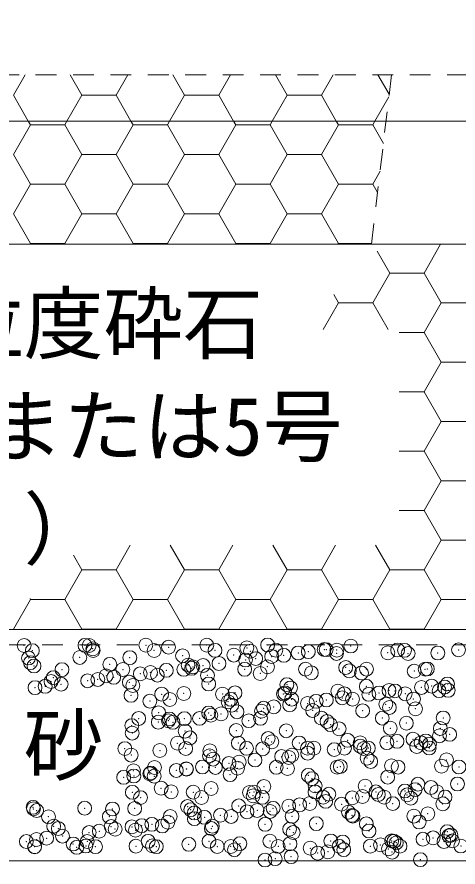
# Model space of a CAD drawing. Units: millimetres at full size; details may follow other scales. Extents: x 40781 to 122968, y -21714 to -2620.
# Drawn here: x 117973 to 118259, y -18863 to -18311 of the extents above; entities that cross this region are included whole.
import ezdxf
from ezdxf.enums import TextEntityAlignment as Align

# ---------------------------------------------------------------- set-up
doc = ezdxf.new("R2010")
doc.units = ezdxf.units.MM
doc.header["$LTSCALE"] = 18
doc.header["$PDMODE"] = 32
doc.header["$PDSIZE"] = 9
doc.linetypes.add('USER2', pattern=[1.35, 0.75, -0.6])
for name, color, linetype, lineweight in [('0_2', 7, 'Continuous', 9), ('ハッチング', 7, 'Continuous', 5), ('本体', 2, 'Continuous', 13)]:
    doc.layers.add(name, color=color, linetype=linetype, lineweight=lineweight)
doc.styles.add('ＭＳ ゴシック', font='')
doc.styles.get('ＭＳ ゴシック').set_extended_font_data('MS Gothic')

msp = doc.modelspace()

# ---------------------------------------------------------------- linework, layer by layer
at = {"layer": 'ハッチング'}
for p, q in [((117970.3, -18362.03), (117977.95, -18348.78)), ((118014.75, -18362.03), (118007.1, -18348.78)), ((118036.97, -18362.03), (118044.63, -18348.78)), ((118081.42, -18362.03), (118073.77, -18348.78)), ((118103.65, -18362.03), (118111.3, -18348.78)), ((118148.1, -18362.03), (118140.45, -18348.78)), ((118170.32, -18362.03), (118177.98, -18348.78)), ((118214.4, -18361.38), (118207.12, -18348.78)), ((117979.97, -18378.78), (117970.3, -18362.03)), ((118005.08, -18378.78), (118014.75, -18362.03)), ((118014.75, -18362.03), (118036.98, -18362.03)), ((118046.64, -18378.78), (118036.97, -18362.03)), ((118071.75, -18378.78), (118081.42, -18362.03)), ((118081.43, -18362.03), (118103.65, -18362.03)), ((118113.32, -18378.78), (118103.65, -18362.03)), ((118138.43, -18378.78), (118148.1, -18362.03)), ((118148.1, -18362.03), (118170.32, -18362.03)), ((118179.99, -18378.78), (118170.32, -18362.03)), ((118205.1, -18378.78), (118214.2, -18363.03)), ((117970.3, -18400.53), (117981.41, -18381.28)), ((117981.41, -18381.28), (117979.97, -18378.78)), ((117981.41, -18381.28), (118003.64, -18381.28)), ((118003.64, -18381.28), (118005.08, -18378.78)), ((118014.75, -18400.53), (118003.64, -18381.28)), ((118036.97, -18400.53), (118048.09, -18381.28)), ((118048.09, -18381.28), (118046.64, -18378.78)), ((118048.09, -18381.28), (118070.31, -18381.28)), ((118070.31, -18381.28), (118071.75, -18378.78)), ((118081.42, -18400.53), (118070.31, -18381.28)), ((118103.65, -18400.53), (118114.76, -18381.28)), ((118114.76, -18381.28), (118113.32, -18378.78)), ((118114.76, -18381.28), (118136.99, -18381.28)), ((118136.99, -18381.28), (118138.43, -18378.78)), ((118148.1, -18400.53), (118136.99, -18381.28)), ((118170.32, -18400.53), (118181.44, -18381.28)), ((118181.44, -18381.28), (118179.99, -18378.78)), ((118181.44, -18381.28), (118203.66, -18381.28)), ((118203.66, -18381.28), (118205.1, -18378.78)), ((118210.62, -18393.33), (118203.66, -18381.28)), ((117981.41, -18419.78), (117970.3, -18400.53)), ((118003.64, -18419.78), (118014.75, -18400.53)), ((118014.75, -18400.53), (118036.98, -18400.53)), ((118048.09, -18419.78), (118036.97, -18400.53)), ((118070.31, -18419.78), (118081.42, -18400.53)), ((118081.43, -18400.53), (118103.65, -18400.53)), ((118114.76, -18419.78), (118103.65, -18400.53)), ((118136.99, -18419.78), (118148.1, -18400.53)), ((118148.1, -18400.53), (118170.32, -18400.53)), ((118181.44, -18419.78), (118170.32, -18400.53)), ((118203.66, -18419.78), (118208.48, -18411.43)), ((117970.3, -18439.02), (117981.41, -18419.78)), ((117981.41, -18419.78), (118003.64, -18419.78)), ((118014.75, -18439.02), (118003.64, -18419.78)), ((118036.97, -18439.02), (118048.09, -18419.78)), ((118048.09, -18419.78), (118070.31, -18419.78)), ((118081.42, -18439.02), (118070.31, -18419.78)), ((118103.65, -18439.02), (118114.76, -18419.78)), ((118114.76, -18419.78), (118136.99, -18419.78)), ((118148.1, -18439.02), (118136.99, -18419.78)), ((118170.32, -18439.02), (118181.44, -18419.78)), ((118181.44, -18419.78), (118203.66, -18419.78)), ((118206.84, -18425.28), (118203.66, -18419.78)), ((117981.41, -18458.27), (117970.3, -18439.02)), ((118003.64, -18458.27), (118014.75, -18439.02)), ((118014.75, -18439.02), (118036.98, -18439.02)), ((118048.09, -18458.27), (118036.97, -18439.02)), ((118070.31, -18458.27), (118081.42, -18439.02)), ((118081.43, -18439.02), (118103.65, -18439.02)), ((118114.76, -18458.27), (118103.65, -18439.02)), ((118136.99, -18458.27), (118148.1, -18439.02)), ((118148.1, -18439.02), (118170.32, -18439.02)), ((118181.44, -18458.27), (118170.32, -18439.02)), ((117981.12, -18458.78), (117981.41, -18458.27)), ((117981.41, -18458.27), (118003.64, -18458.27)), ((118003.93, -18458.78), (118003.64, -18458.27)), ((118047.79, -18458.78), (118048.09, -18458.27)), ((118048.09, -18458.27), (118070.31, -18458.27)), ((118070.61, -18458.78), (118070.31, -18458.27)), ((118114.47, -18458.78), (118114.76, -18458.27)), ((118114.76, -18458.27), (118136.99, -18458.27)), ((118137.28, -18458.78), (118136.99, -18458.27)), ((118181.14, -18458.78), (118181.44, -18458.27)), ((118181.44, -18458.27), (118202.94, -18458.27)), ((118237, -18477.52), (118247.82, -18458.78)), ((118214.77, -18477.52), (118206.56, -18463.28)), ((118203.66, -18496.77), (118214.77, -18477.52)), ((118214.77, -18477.52), (118237, -18477.52)), ((118248.11, -18496.77), (118237, -18477.52)), ((118181.44, -18496.77), (118178.38, -18491.46)), ((118171.46, -18514.05), (118181.44, -18496.77)), ((118181.44, -18496.77), (118203.66, -18496.77)), ((118213.64, -18514.05), (118203.66, -18496.77)), ((118237, -18516.01), (118248.11, -18496.77)), ((118248.11, -18496.77), (118270.34, -18496.77)), ((118220.9, -18516.01), (118237, -18516.01)), ((118248.11, -18535.26), (118237, -18516.01)), ((118237, -18554.51), (118248.11, -18535.26)), ((118248.11, -18535.26), (118270.34, -18535.26)), ((118220.9, -18554.51), (118237, -18554.51)), ((118248.11, -18573.76), (118237, -18554.51)), ((118237, -18593), (118248.11, -18573.75)), ((118248.11, -18573.76), (118270.34, -18573.76)), ((118220.9, -18593), (118237, -18593)), ((118248.11, -18612.25), (118237, -18593)), ((118237, -18631.5), (118248.11, -18612.25)), ((118248.11, -18612.25), (118270.34, -18612.25)), ((118220.9, -18631.5), (118237, -18631.5)), ((118248.11, -18650.74), (118237, -18631.5)), ((118036.97, -18669.99), (118046.26, -18653.92)), ((118081.42, -18669.99), (118072.14, -18653.92)), ((118103.65, -18669.99), (118112.93, -18653.92)), ((118148.1, -18669.99), (118138.82, -18653.92)), ((118170.32, -18669.99), (118179.61, -18653.92)), ((118214.77, -18669.99), (118205.49, -18653.92)), ((118237, -18669.99), (118248.11, -18650.74)), ((118248.11, -18650.74), (118270.34, -18650.74)), ((118014.75, -18669.99), (118009.3, -18660.55)), ((118003.64, -18689.24), (118014.75, -18669.99)), ((118014.75, -18669.99), (118036.98, -18669.99)), ((118048.09, -18689.24), (118036.97, -18669.99)), ((118070.31, -18689.24), (118081.42, -18669.99)), ((118081.43, -18669.99), (118103.65, -18669.99)), ((118114.76, -18689.24), (118103.65, -18669.99)), ((118136.99, -18689.24), (118148.1, -18669.99)), ((118148.1, -18669.99), (118170.32, -18669.99)), ((118181.44, -18689.24), (118170.32, -18669.99)), ((118203.66, -18689.24), (118214.77, -18669.99)), ((118214.77, -18669.99), (118237, -18669.99)), ((118248.11, -18689.24), (118237, -18669.99)), ((117970.3, -18708.49), (117981.41, -18689.24)), ((117981.41, -18689.24), (117981.12, -18688.73)), ((117981.41, -18689.24), (118003.64, -18689.24)), ((118014.75, -18708.49), (118003.64, -18689.24)), ((118036.97, -18708.49), (118048.09, -18689.24)), ((118048.09, -18689.24), (118070.31, -18689.24)), ((118081.42, -18708.49), (118070.31, -18689.24)), ((118103.65, -18708.49), (118114.76, -18689.24)), ((118114.76, -18689.24), (118136.99, -18689.24)), ((118148.1, -18708.49), (118136.99, -18689.24)), ((118170.32, -18708.49), (118181.44, -18689.24)), ((118181.44, -18689.24), (118203.66, -18689.24)), ((118214.77, -18708.49), (118203.66, -18689.24)), ((118237, -18708.49), (118248.11, -18689.24)), ((118248.11, -18689.24), (118270.34, -18689.24)), ((118014.58, -18708.78), (118014.75, -18708.49)), ((118014.75, -18708.49), (118036.98, -18708.49)), ((118037.14, -18708.78), (118036.97, -18708.49)), ((118081.25, -18708.78), (118081.42, -18708.49)), ((118081.43, -18708.49), (118103.65, -18708.49)), ((118103.82, -18708.78), (118103.65, -18708.49)), ((118147.93, -18708.78), (118148.1, -18708.49)), ((118148.1, -18708.49), (118170.32, -18708.49)), ((118170.49, -18708.78), (118170.32, -18708.49)), ((118214.6, -18708.78), (118214.77, -18708.49)), ((118214.77, -18708.49), (118237, -18708.49)), ((118237.17, -18708.78), (118237, -18708.49))]:
    msp.add_line(p, q, dxfattribs=at)
at = {"layer": 'ハッチング', "linetype": 'USER2', "lineweight": 9}
msp.add_lwpolyline([(118372.88, -17158.78), (118682.88, -17158.78), (118682.88, -18718.78), (117322.88, -18718.78), (117322.88, -17158.78), (117632.88, -17158.78)], dxfattribs=at)
at = {"layer": 'ハッチング', "lineweight": 20}
msp.add_lwpolyline([(117632.88, -17168.78), (117332.88, -17168.78), (117332.88, -18708.78), (118672.88, -18708.78), (118672.88, -17168.78), (118372.88, -17168.78)], dxfattribs=at)
msp.add_lwpolyline([(117332.88, -18858.78), (118672.88, -18858.78), (118672.88, -18708.78), (117332.88, -18708.78)], close=True, dxfattribs=at)
at = {"layer": 'ハッチング'}
for p in [(117977.26, -18719.09), (118016.81, -18719.02), (118019.56, -18719.12), (118056.36, -18718.95), (118095.91, -18718.88), (118135.46, -18718.8), (118189.47, -18719.5), (117982.61, -18722.5), (118021.9, -18721.27), (118022.16, -18722.43), (118061.71, -18722.36), (118071.12, -18720.25), (118101.26, -18722.29), (118121.94, -18720.68), (118124.28, -18722.83), (118140.81, -18722.22), (118155.29, -18724.01), (118161.9, -18723.13), (118172.22, -18721.78), (118173.51, -18721.81), (118180.24, -18724.28), (118180.36, -18722.14), (118213.49, -18723.85), (118219.91, -18722.07), (118224.33, -18722.24), (118226.67, -18724.39), (118245.98, -18724.01), (118259.46, -18722), (117980.18, -18727.28), (117981.38, -18730.27), (118013.42, -18726.86), (118045.91, -18727.02), (118080.21, -18725.78), (118113.46, -18725.36), (118121.1, -18728.51), (118127.71, -18727.64), (118138.04, -18726.28), (118145.94, -18725.51), (117983.72, -18732.42), (118001.89, -18734.79), (118032.95, -18731.39), (118041.44, -18734.71), (118069.66, -18735.28), (118080.99, -18734.64), (118083.76, -18731.83), (118086.11, -18733.97), (118086.91, -18733.01), (118093.53, -18732.14), (118103.85, -18730.78), (118120.54, -18734.57), (118135.33, -18732.95), (118160.09, -18734.5), (118186.15, -18733.39), (118188.49, -18735.53), (118199.64, -18734.43), (118230.66, -18735.76), (118237.72, -18734.51), (118239.19, -18734.35), (117996.29, -18740), (118025.15, -18741.14), (118030.6, -18738.77), (118035.48, -18739.78), (118052.73, -18737.51), (118059.34, -18736.64), (118063.84, -18738.34), (118096.33, -18738.5), (118130.63, -18737.26), (118163.87, -18736.84), (118196.36, -18736.99), (117984.36, -18746.51), (117990.97, -18745.64), (117994.77, -18742.54), (118001.29, -18744.28), (118018.54, -18742.01), (118045.59, -18742.98), (118047.93, -18745.12), (118097.15, -18744.1), (118147.97, -18744.54), (118150.31, -18746.68), (118199.54, -18745.66), (118235.37, -18746.34), (118241.98, -18745.47), (118250.36, -18746.1), (118252.3, -18744.12), (118046.71, -18751.49), (118066.61, -18750.75), (118081.01, -18750.25), (118106.16, -18750.68), (118114.26, -18749.83), (118145.71, -18750.61), (118146.74, -18749.98), (118181.04, -18748.75), (118185.26, -18750.53), (118201.18, -18750.85), (118207.79, -18749.98), (118214.29, -18748.32), (118218.12, -18748.62), (118224.81, -18750.46), (118246.78, -18748.48), (118252.7, -18748.24), (118058.98, -18755.25), (118071.97, -18754.16), (118109.79, -18755.68), (118111.52, -18754.09), (118112.14, -18757.83), (118149.75, -18757.62), (118151.07, -18754.02), (118161.36, -18756.81), (118167, -18755.35), (118173.61, -18754.48), (118183.93, -18753.12), (118190.62, -18753.95), (118212.18, -18757.24), (118230.17, -18753.87), (118064.64, -18762.81), (118097.13, -18762.97), (118105.23, -18763.48), (118115.56, -18762.12), (118131.43, -18761.73), (118132.81, -18759.85), (118139.42, -18758.98), (118164.67, -18761.31), (118197.16, -18761.47), (118214.52, -18759.39), (118231.46, -18760.23), (118051.7, -18766.52), (118064.44, -18768.85), (118071.05, -18767.98), (118071.62, -18766.83), (118073.96, -18768.97), (118081.37, -18766.62), (118091.25, -18766.44), (118098.62, -18764.35), (118123.18, -18767.95), (118130.8, -18766.37), (118170.35, -18766.3), (118174, -18768.39), (118209.9, -18766.23), (118249.45, -18766.16), (118047.19, -18771.12), (118081.81, -18774.72), (118115.06, -18774.3), (118147.54, -18774.45), (118176.34, -18770.53), (118181.84, -18773.22), (118215.09, -18772.79), (118225.57, -18769.51), (118247.58, -18772.95), (118047.51, -18775.96), (118085.01, -18779.1), (118135.83, -18779.53), (118229.83, -18779.96), (118247.08, -18777.69), (118253.69, -18776.82), (118076.87, -18782.55), (118116.42, -18782.48), (118138.17, -18781.68), (118155.97, -18782.41), (118165.47, -18785.78), (118187.39, -18780.66), (118195.52, -18782.34), (118195.64, -18784.46), (118200.87, -18785.75), (118212.89, -18782.19), (118219.5, -18781.32), (118232.26, -18784.7), (118235.07, -18782.26), (118238.21, -18781.09), (118240.42, -18785.68), (118240.55, -18783.24), (118042.68, -18786.04), (118046.83, -18790.24), (118065.44, -18787.28), (118082.23, -18785.96), (118097.65, -18790.68), (118097.93, -18787.44), (118121.78, -18785.89), (118132.23, -18786.2), (118144.52, -18791.19), (118151.13, -18790.32), (118161.33, -18785.82), (118161.45, -18788.96), (118178.7, -18786.69), (118185.32, -18785.82), (118197.96, -18785.94), (118099.99, -18792.83), (118110.33, -18795.69), (118116.94, -18794.82), (118127.27, -18793.46), (118149.21, -18791.8), (118200.03, -18792.24), (118202.37, -18794.39), (118251.6, -18793.36), (118048.31, -18800.43), (118059.47, -18801.83), (118061.96, -18798.32), (118076.15, -18800.19), (118082.61, -18799.19), (118082.76, -18799.32), (118093.08, -18797.96), (118101.51, -18798.25), (118115.86, -18798.77), (118141.06, -18798.17), (118148.34, -18798.92), (118180.61, -18798.1), (118182.64, -18797.69), (118215.89, -18797.26), (118220.15, -18798.03), (118248.38, -18797.42), (118259.7, -18797.96), (118041.96, -18804.69), (118048.57, -18803.82), (118058.9, -18802.46), (118061.81, -18803.97), (118111.04, -18802.95), (118161.86, -18803.39), (118164.2, -18805.53), (118213.42, -18804.51), (118066.24, -18811.75), (118098.73, -18811.91), (118133.03, -18810.67), (118166.27, -18810.25), (118198.76, -18810.41), (118231.21, -18812.66), (118233.06, -18809.17), (118241.53, -18811.3), (118258.79, -18809.03), (118047.58, -18814.43), (118052.93, -18817.84), (118072.86, -18814.1), (118087.13, -18814.35), (118092.48, -18817.77), (118123.68, -18814.53), (118126.02, -18816.68), (118126.68, -18814.28), (118132.03, -18817.69), (118166.23, -18814.21), (118171.58, -18817.62), (118175.25, -18815.66), (118190.41, -18818.03), (118197.02, -18817.16), (118205.78, -18814.14), (118207.35, -18815.8), (118211.13, -18817.55), (118224.6, -18813.53), (118226.06, -18816.09), (118228.4, -18818.24), (118245.33, -18814.07), (118250.68, -18817.48), (117983.11, -18824.12), (118083.41, -18823.66), (118116.66, -18823.24), (118149.14, -18823.39), (118156.23, -18822.53), (118162.84, -18821.66), (118173.16, -18820.3), (118183.44, -18822.16), (118216.69, -18821.73), (118249.18, -18821.89), (117983.38, -18825.17), (117985.45, -18826.27), (118016.62, -18824.74), (118034.68, -18825.24), (118049.11, -18824.9), (118085.5, -18825.68), (118087.84, -18827.82), (118104.79, -18829.3), (118122.04, -18827.03), (118128.65, -18826.16), (118137.07, -18826.8), (118138.98, -18824.8), (118187.89, -18827.24), (118190.23, -18829.38), (118190.86, -18829.9), (118230.41, -18829.83), (118239.45, -18828.36), (117993.11, -18830.26), (118032.66, -18830.19), (118060.28, -18835.16), (118070.61, -18833.8), (118072.21, -18830.12), (118087.86, -18831.53), (118094.47, -18830.66), (118111.76, -18830.05), (118133.83, -18835.15), (118151.31, -18829.98), (118167.07, -18834.72), (118199.56, -18834.88), (118233.86, -18833.64), (117996.5, -18836.39), (117999.49, -18837.89), (118019.49, -18840.53), (118026.1, -18839.66), (118033.8, -18836.65), (118036.42, -18838.3), (118047.32, -18836.83), (118049.66, -18838.97), (118053.67, -18836.03), (118067.04, -18836.23), (118098.89, -18837.95), (118099.53, -18836.38), (118149.71, -18838.39), (118152.05, -18840.53), (118201.28, -18839.51), (118252.09, -18839.95), (117978.74, -18846.37), (117985.3, -18845.03), (117991.91, -18844.16), (118002.24, -18842.8), (118018.29, -18846.3), (118057.83, -18846.23), (118097.38, -18846.16), (118136.93, -18846.08), (118176.48, -18846.01), (118216.03, -18845.94), (118217.49, -18846.2), (118236.31, -18844.87), (118242.92, -18844), (118249.98, -18846.36), (118253.24, -18842.64), (118254.43, -18842.09), (118255.58, -18845.87), (117984.09, -18849.78), (117984.18, -18849.64), (118009.14, -18847.97), (118011.49, -18850.12), (118017.42, -18849.21), (118023.64, -18849.71), (118049.91, -18849.37), (118060.71, -18849.1), (118063.19, -18849.64), (118084.21, -18848.13), (118102.74, -18849.57), (118111.53, -18849.53), (118113.87, -18851.68), (118117.46, -18847.71), (118142.29, -18849.5), (118149.94, -18847.86), (118163.1, -18850.66), (118181.84, -18849.42), (118184.24, -18846.63), (118184.87, -18851.64), (118202.12, -18849.37), (118208.73, -18848.5), (118213.92, -18851.09), (118219.06, -18847.14), (118221.39, -18849.35), (118260.94, -18849.28), (118140.36, -18857.5), (118150.69, -18856.14), (118167.94, -18853.87), (118174.55, -18853), (118216.26, -18853.24), (118133.75, -18858.37), (118234.66, -18858.11)]:
    msp.add_point(p, dxfattribs=at)
at = {"layer": '本体', "linetype": 'USER2', "lineweight": 9}
for p, q in [((118289.88, -18348.78), (117715.88, -18348.78)), ((118215.88, -18348.78), (118202.88, -18458.78))]:
    msp.add_line(p, q, dxfattribs=at)
at = {"layer": '本体'}
for p, q in [((117632.88, -18378.78), (118372.88, -18378.78)), ((117707.88, -18378.78), (118297.88, -18378.78)), ((117632.88, -18458.78), (118372.88, -18458.78))]:
    msp.add_line(p, q, dxfattribs=at)

# ---------------------------------------------------------------- texts
at = {"layer": '0_2', "style": 'ＭＳ ゴシック'}
for s, p in [('単粒度砕石', (117873.38, -18491.21)), ('（4号または5号', (117821.58, -18557.88)), ('）', (117976.98, -18624.55))]:
    msp.add_text(s, height=37.98, dxfattribs=at).set_placement(p, align=Align.TOP_LEFT)
msp.add_text('砂', height=37.98, dxfattribs=at).set_placement((118002.88, -18783.78), align=Align.MIDDLE_CENTER)

doc.saveas('drawing.dxf')
